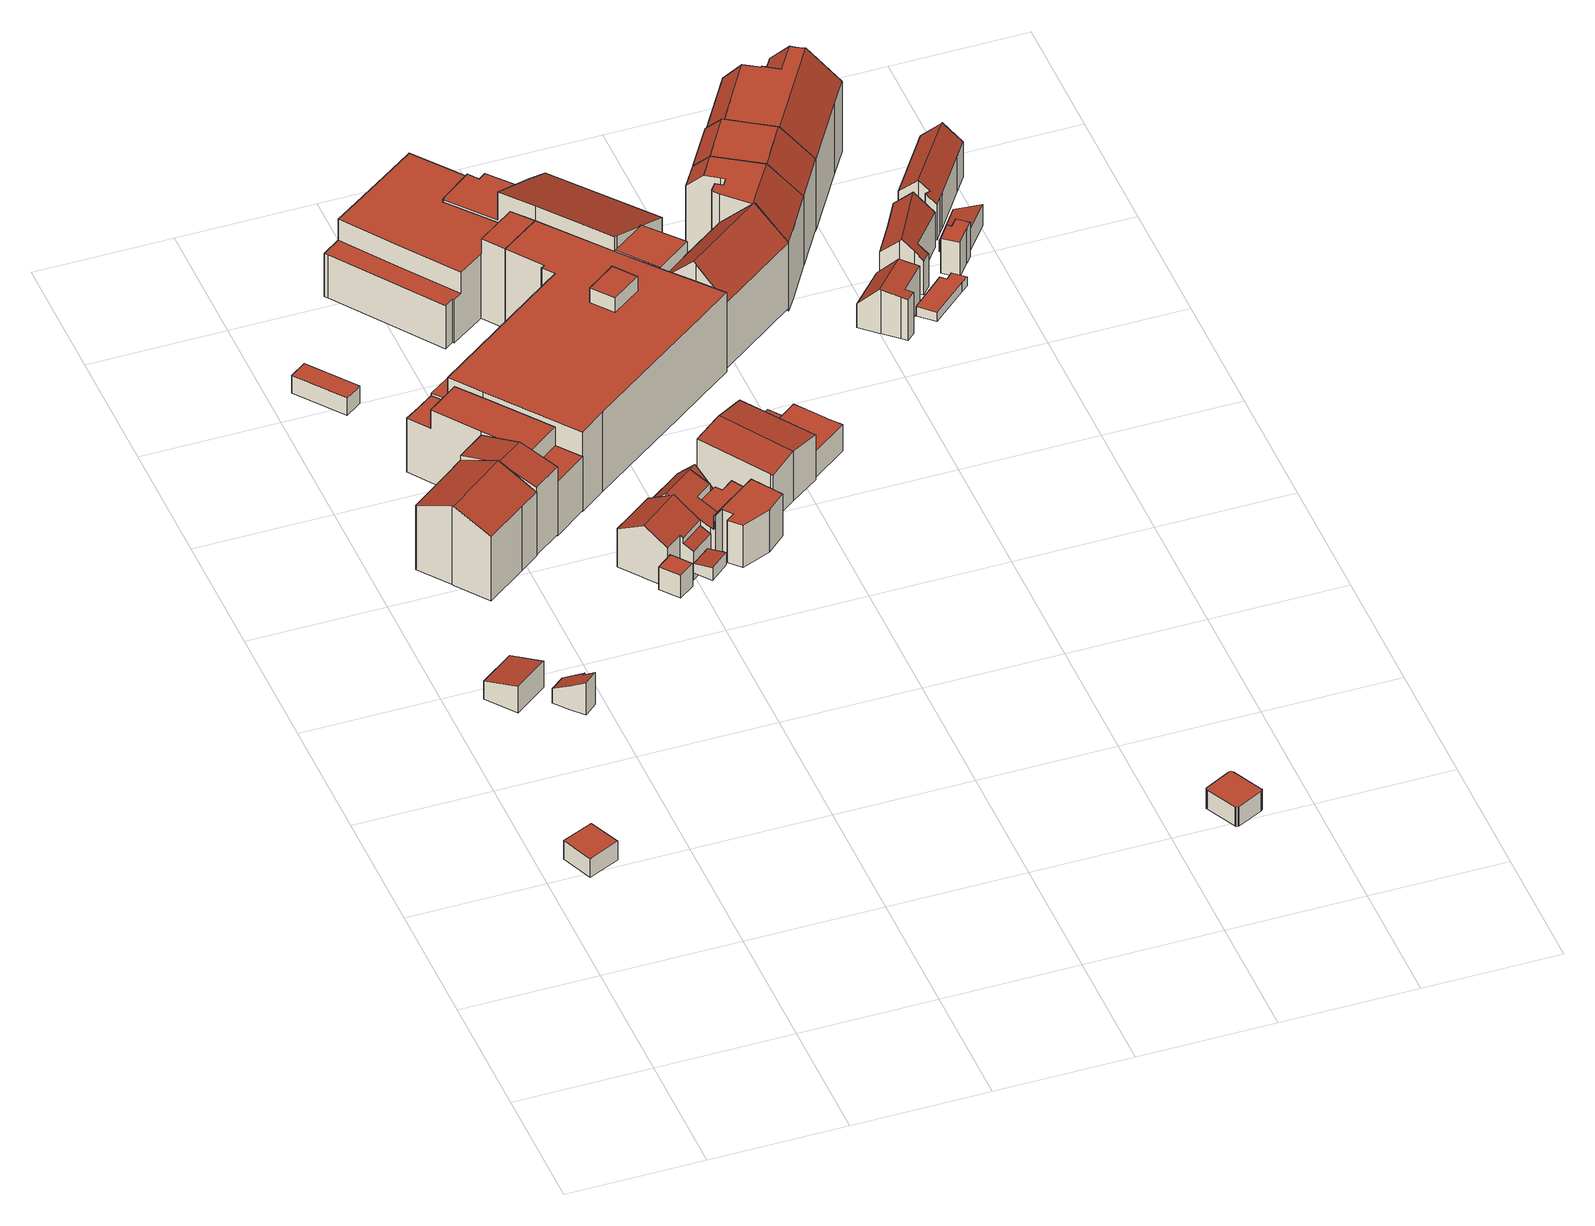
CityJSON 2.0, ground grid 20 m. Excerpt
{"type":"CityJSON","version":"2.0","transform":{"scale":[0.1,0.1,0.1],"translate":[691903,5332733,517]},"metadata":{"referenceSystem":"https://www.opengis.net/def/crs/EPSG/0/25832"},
"CityObjects":{
"building1":{"type":"Building","attributes":{"Gemeindeschluessel":"09162000","HoeheDach":"527.480","HoeheGrund":"524.280","Methode":"2000","NiedrigsteTraufeDesGebaeudes":"527.480","Geometrietyp2DReferenz":"3000","function":"31001_2000","roofType":"1000","measuredHeight":3.2},"geometry":[{"type":"MultiSurface","lod":"2","boundaries":[[[0,1,2,3]],[[4,3,2,5]],[[6,1,0,7]],[[5,2,1,6]],[[7,0,3,4]],[[4,5,6,7]]],"semantics":{"surfaces":[{"type":"RoofSurface"},{"type":"WallSurface"},{"type":"GroundSurface"}],"values":[0,1,1,1,1,2]}}]},
"building2":{"type":"Building","attributes":{"Gemeindeschluessel":"09162000","HoeheDach":"522.650","HoeheGrund":"518.060","Methode":"1000","NiedrigsteTraufeDesGebaeudes":"521.166","Geometrietyp2DReferenz":"3000","function":"31001_1000","roofType":"2100","measuredHeight":4.59,"storeysAboveGround":1},"geometry":[{"type":"MultiSurface","lod":"2","boundaries":[[[8,9,10,11]],[[12,13,9,8]],[[8,11,14,12]],[[14,15,13,12]],[[13,15,10,9]],[[11,10,15,14]]],"semantics":{"surfaces":[{"type":"WallSurface"},{"type":"GroundSurface"},{"type":"RoofSurface"}],"values":[0,0,1,0,2,0]}}]},
"building3":{"type":"Building","attributes":{"Gemeindeschluessel":"09162000","HoeheDach":"528.089","HoeheGrund":"522.555","Methode":"1000","NiedrigsteTraufeDesGebaeudes":"525.082","Geometrietyp2DReferenz":"3000","function":"31001_2000","roofType":"2100","measuredHeight":5.53},"geometry":[{"type":"MultiSurface","lod":"2","boundaries":[[[16,17,18,19]],[[20,21,22,23,24,25,16,19]],[[23,26,27,24]],[[24,27,28,25]],[[29,30,31,18,17,28,27,26]],[[21,20,19,18,31,30]],[[22,21,30,29,26,23]],[[25,28,17,16]]],"semantics":{"surfaces":[{"type":"WallSurface"},{"type":"GroundSurface"},{"type":"RoofSurface"}],"values":[0,1,0,0,2,0,0,0]}}]},
"building4":{"type":"Building","attributes":{"Gemeindeschluessel":"09162000","HoeheDach":"531.177","HoeheGrund":"517.650","Methode":"1000","NiedrigsteTraufeDesGebaeudes":"528.550","Geometrietyp2DReferenz":"3000","function":"31001_9998","roofType":"3100","measuredHeight":13.53,"storeysAboveGround":3},"geometry":[{"type":"MultiSurface","lod":"2","boundaries":[[[32,33,34,35]],[[32,35,36,37,38,39,40,41,42,43]],[[44,45,46,47,48,49]],[[36,35,34,45,44,37]],[[43,50,33,32]],[[38,49,48,39]],[[42,51,50,43]],[[39,48,47,40]],[[46,51,42,41,40,47]],[[37,44,49,38]],[[34,33,50,51,46,45]]],"semantics":{"surfaces":[{"type":"WallSurface"},{"type":"GroundSurface"},{"type":"RoofSurface"}],"values":[0,1,2,0,0,0,0,0,0,0,2]}}]},
"building5":{"type":"Building","attributes":{"Gemeindeschluessel":"09162000","HoeheDach":"520.469","HoeheGrund":"517.500","Methode":"1000","NiedrigsteTraufeDesGebaeudes":"520.469","Geometrietyp2DReferenz":"3000","function":"31001_2000","roofType":"1000","measuredHeight":2.97},"geometry":[{"type":"MultiSurface","lod":"2","boundaries":[[[52,53,54,55,56]],[[57,58,59,60,61]],[[59,56,55,60]],[[53,57,61,54]],[[53,52,56,59,58,57]],[[54,61,60,55]]],"semantics":{"surfaces":[{"type":"GroundSurface"},{"type":"RoofSurface"},{"type":"WallSurface"}],"values":[0,1,2,2,2,2]}}]},
"building6":{"type":"Building","attributes":{"Gemeindeschluessel":"09162000","HoeheDach":"530.931","HoeheGrund":"517.810","Methode":"1000","NiedrigsteTraufeDesGebaeudes":"529.410","Geometrietyp2DReferenz":"3000","function":"31001_1000","roofType":"3100","measuredHeight":13.12},"geometry":[{"type":"MultiSurface","lod":"2","boundaries":[[[62,63,64,65]],[[66,67,68,69,62,65,70,71,72]],[[73,74,75,76,77,78]],[[68,67,73,78,79,69]],[[66,74,73,67]],[[72,75,74,66]],[[77,76,71,70,65,64]],[[69,79,63,62]],[[71,76,75,72]],[[78,77,64,63,79]]],"semantics":{"surfaces":[{"type":"WallSurface"},{"type":"GroundSurface"},{"type":"RoofSurface"}],"values":[0,1,2,0,0,0,0,0,0,2]}}]},
"building7":{"type":"Building","attributes":{"Gemeindeschluessel":"09162000","HoeheDach":"529.960","HoeheGrund":"517.630","Methode":"2000","NiedrigsteTraufeDesGebaeudes":"526.763","Geometrietyp2DReferenz":"3000","function":"31001_1000","roofType":"1000","measuredHeight":12.33,"storeysAboveGround":4},"geometry":[{"type":"MultiSurface","lod":"2","boundaries":[[[80,81,82,83,84,85,86,87,88,89,90,91,92,93,94]],[[83,95,96,84]],[[81,80,94,97,98,99]],[[100,101,102,89,88,87]],[[99,98,97,103,104,105]],[[82,81,99,105,106,95,83]],[[105,104,103,107,108,106]],[[109,110,111,102,101,100]],[[86,85,84,96,112,110,109,100,87]],[[113,107,103,97,94,93,92,91,114]],[[114,91,90,89,102,111,115]],[[96,95,106,108,107,113,114,115,112]],[[110,112,115,111]]],"semantics":{"surfaces":[{"type":"GroundSurface"},{"type":"WallSurface"},{"type":"RoofSurface"}],"values":[0,1,1,1,2,1,1,2,1,1,1,2,1]}}]},
"building8":{"type":"Building","attributes":{"Gemeindeschluessel":"09162000","HoeheDach":"526.121","HoeheGrund":"522.190","Methode":"1000","NiedrigsteTraufeDesGebaeudes":"526.121","Geometrietyp2DReferenz":"3000","function":"31001_2000","roofType":"1000","measuredHeight":3.93},"geometry":[{"type":"MultiSurface","lod":"2","boundaries":[[[116,117,118,119]],[[120,121,122,123]],[[123,122,117,116]],[[116,119,120,123]],[[122,121,118,117]],[[119,118,121,120]]],"semantics":{"surfaces":[{"type":"WallSurface"},{"type":"GroundSurface"},{"type":"RoofSurface"}],"values":[0,0,0,1,2,0]}}]},
"building9":{"type":"Building","attributes":{"Gemeindeschluessel":"09162000","HoeheDach":"526.237","HoeheGrund":"524.100","Methode":"1000","NiedrigsteTraufeDesGebaeudes":"525.673","Geometrietyp2DReferenz":"3000","function":"31001_2000","roofType":"2100","measuredHeight":2.14},"geometry":[{"type":"MultiSurface","lod":"2","boundaries":[[[124,125,126,127,128]],[[129,124,128,130]],[[129,130,131,132,133]],[[132,126,125,133]],[[128,127,126,132,131,130]],[[133,125,124,129]]],"semantics":{"surfaces":[{"type":"RoofSurface"},{"type":"WallSurface"},{"type":"GroundSurface"}],"values":[0,1,2,1,1,1]}}]},
"building10":{"type":"Building","attributes":{"Gemeindeschluessel":"09162000","HoeheDach":"526.751","HoeheGrund":"517.800","Methode":"2000","NiedrigsteTraufeDesGebaeudes":"522.580","Geometrietyp2DReferenz":"3000","function":"31001_1000","roofType":"3100","measuredHeight":8.95,"storeysAboveGround":2},"geometry":[{"type":"MultiSurface","lod":"2","boundaries":[[[134,135,136,137,138,139,140]],[[135,134,140,141,142,143,144,145,146,147,148,149,150,151,152,153,154]],[[147,155,156,148]],[[157,158,159,154,153,152,160]],[[154,159,136,135]],[[161,139,138,157,160,162,163,164]],[[158,157,138,137]],[[165,166,164,163,167,156,155,168,169]],[[140,139,161,141]],[[144,143,142,141,161,164,166,165,169,145]],[[151,162,160,152]],[[148,156,167,149]],[[169,168,155,147,146,145]],[[136,159,158,137]],[[163,162,151,150,149,167]]],"semantics":{"surfaces":[{"type":"WallSurface"},{"type":"GroundSurface"},{"type":"RoofSurface"}],"values":[0,1,0,0,0,2,0,2,0,0,0,0,0,2,0]}}]},
"building11":{"type":"Building","attributes":{"Gemeindeschluessel":"09162000","HoeheDach":"526.410","HoeheGrund":"518.719","Methode":"2000","NiedrigsteTraufeDesGebaeudes":"523.210","Geometrietyp2DReferenz":"3000","function":"31001_1000","roofType":"1000","measuredHeight":7.69,"storeysAboveGround":2},"geometry":[{"type":"MultiSurface","lod":"2","boundaries":[[[170,171,172,173]],[[174,175,176,177]],[[170,177,176,178,179,171]],[[180,181,182,183,184]],[[178,176,175,185,186,187,188,189,190]],[[191,192,193,194]],[[195,188,187,196]],[[197,189,188,195]],[[196,187,186,198]],[[199,183,182,200,201]],[[199,202,203,204]],[[173,172,192,191]],[[197,205,206,207,190,189]],[[170,173,191,194,208,209,181,180,210,211,212,205,197,195,196,198,213,174,177]],[[180,184,214,210]],[[213,185,175,174]],[[206,205,212,215]],[[199,201,193,192,172,171,179,216,217,218,202]],[[203,202,218,219]],[[216,220,217]],[[178,190,207,220,216,179]],[[194,193,201,208]],[[204,221,214,184,183,199]],[[219,218,217]],[[208,201,200,209]],[[211,210,214,221,222,223]],[[215,223,222,203,219,217,220,207,206]],[[215,212,211,223]],[[209,200,182,181]],[[204,203,222,221]],[[198,186,185,213]]],"semantics":{"surfaces":[{"type":"WallSurface"},{"type":"RoofSurface"},{"type":"GroundSurface"}],"values":[0,0,0,0,1,0,0,0,0,1,0,0,0,2,0,0,0,1,0,0,0,0,1,0,0,0,1,0,0,0,0]}}]},
"building12":{"type":"Building","attributes":{"Gemeindeschluessel":"09162000","HoeheDach":"531.000","HoeheGrund":"517.300","Methode":"2000","NiedrigsteTraufeDesGebaeudes":"524.680","Geometrietyp2DReferenz":"3000","function":"31001_1000","roofType":"1000","measuredHeight":13.7,"storeysAboveGround":3},"geometry":[{"type":"MultiSurface","lod":"2","boundaries":[[[224,225,226,227,228,229,230,231,232]],[[233,224,232,234,235,236]],[[226,225,237,238]],[[239,240,241,242]],[[243,244,245,246,247,248,249,250,251]],[[252,253,254,255]],[[256,257,258,259]],[[256,259,251,250]],[[260,236,235,261,262,263,264,265,266,267,268,269,270]],[[271,258,257,272,265,264]],[[241,240,237,225,224,233,236,260]],[[273,255,254,274,275,230,229]],[[238,237,240,239]],[[234,232,231,230,275,244,243,251,259,258,271,264,263,262,261,235]],[[247,246,253,252]],[[254,253,246,245,274]],[[242,241,260,270]],[[275,274,245,244]],[[252,255,273,229,228,227,226,238,239,242,270,269,268,267,266,265,272,257,256,250,249,248,247]]],"semantics":{"surfaces":[{"type":"WallSurface"},{"type":"RoofSurface"},{"type":"GroundSurface"}],"values":[0,0,0,0,0,0,0,0,0,0,1,0,0,1,0,1,0,0,2]}}]},
"building13":{"type":"Building","attributes":{"Gemeindeschluessel":"09162000","HoeheDach":"533.533","HoeheGrund":"517.410","Methode":"2000","NiedrigsteTraufeDesGebaeudes":"527.190","Geometrietyp2DReferenz":"3000","function":"31001_1000","roofType":"1000","measuredHeight":16.12,"storeysAboveGround":4},"geometry":[{"type":"MultiSurface","lod":"2","boundaries":[[[276,277,278,279,280,281,282]],[[253,283,246,284,285,286]],[[287,288,289,290,291,292,293,294]],[[295,296,297,298]],[[289,288,287,299,300,301,302,303,304,305,306,307,286,285,284,295,298,308,290]],[[282,281,280,309,310,306,305,304,303]],[[302,301,300,311,312,277,276,282,303]],[[279,313,309,280]],[[314,315,316,317]],[[284,246,296,295]],[[307,254,253,286]],[[299,318,311,300]],[[319,320,317,316,321,322]],[[312,323,313,279,278,277]],[[308,324,291,290]],[[298,297,324,308]],[[319,322,325,326]],[[287,294,318,299]],[[322,321,316,315,327,325]],[[306,310,254,307]],[[311,318,294,293,292,291,324,297,296,246,283,253,254,310,309,313,323,312],[328,314,317,320,319,326]],[[325,327,315,314,328,326]]],"semantics":{"surfaces":[{"type":"RoofSurface"},{"type":"WallSurface"},{"type":"GroundSurface"}],"values":[0,1,1,1,2,1,1,1,1,1,1,1,1,1,1,1,1,1,0,1,0,1]}}]},
"building14":{"type":"Building","attributes":{"Gemeindeschluessel":"09162000","HoeheDach":"537.121","HoeheGrund":"533.750","Methode":"1000","NiedrigsteTraufeDesGebaeudes":"537.121","Geometrietyp2DReferenz":"3000","function":"31001_2000","roofType":"1000","measuredHeight":3.37},"geometry":[{"type":"MultiSurface","lod":"2","boundaries":[[[329,330,331,332]],[[333,334,335,336]],[[336,335,337,338]],[[339,340,341,342]],[[343,344,330,329]],[[345,346,341,340,331,330,344,337,335,334,347,348,349,350,351,352]],[[353,348,347,354]],[[338,337,344,343]],[[342,341,346,355]],[[356,349,348,353]],[[357,350,349,356]],[[358,351,350,357]],[[359,358,357,356,353,354,333,336,338,343,329,332,339,342,355,360]],[[360,345,352,359]],[[332,331,340,339]],[[354,347,334,333]],[[355,346,345,360]],[[359,352,351,358]]],"semantics":{"surfaces":[{"type":"WallSurface"},{"type":"RoofSurface"},{"type":"GroundSurface"}],"values":[0,0,0,0,0,1,0,0,0,0,0,0,2,0,0,0,0,0]}}]},
"building15":{"type":"Building","attributes":{"Gemeindeschluessel":"09162000","HoeheDach":"527.483","HoeheGrund":"519.000","Methode":"2000","NiedrigsteTraufeDesGebaeudes":"526.808","Geometrietyp2DReferenz":"3000","function":"31001_1000","roofType":"3100","measuredHeight":8.48,"storeysAboveGround":3},"geometry":[{"type":"MultiSurface","lod":"2","boundaries":[[[361,362,363,364]],[[361,364,365,366,367,368]],[[369,370,368,367,371]],[[362,361,368,370]],[[372,365,364,363]],[[373,366,365,372]],[[374,375,369,371]],[[373,372,363,362,370,369,375]],[[366,373,375,374]],[[374,371,367,366]]],"semantics":{"surfaces":[{"type":"WallSurface"},{"type":"RoofSurface"},{"type":"GroundSurface"}],"values":[0,1,0,0,0,0,0,2,0,1]}}]},
"building16":{"type":"Building","attributes":{"Gemeindeschluessel":"09162000","HoeheDach":"533.524","HoeheGrund":"517.400","Methode":"2000","NiedrigsteTraufeDesGebaeudes":"528.692","Geometrietyp2DReferenz":"3000","function":"31001_1000","roofType":"2100","measuredHeight":16.12,"storeysAboveGround":4},"geometry":[{"type":"MultiSurface","lod":"2","boundaries":[[[376,377,378,379]],[[380,381,382,383,384,378,377]],[[385,284,386,387,380,377,376]],[[388,389,390,391]],[[392,393,389,388]],[[394,383,382,395]],[[381,393,392,395,382]],[[396,397,398,295]],[[295,398,386,284]],[[399,384,383,394]],[[380,387,393,381]],[[386,398,397,390,389,393,387]],[[391,390,397,396]],[[379,378,384,399]],[[396,295,284,385,376,379,399,394,395,392,388,391]]],"semantics":{"surfaces":[{"type":"WallSurface"},{"type":"RoofSurface"},{"type":"GroundSurface"}],"values":[0,1,0,0,0,0,0,0,0,0,0,1,0,0,2]}}]},
"building17":{"type":"Building","attributes":{"Gemeindeschluessel":"09162000","HoeheDach":"523.830","HoeheGrund":"519.348","Methode":"2000","NiedrigsteTraufeDesGebaeudes":"521.020","Geometrietyp2DReferenz":"3000","function":"31001_2000","roofType":"1000","measuredHeight":4.48},"geometry":[{"type":"MultiSurface","lod":"2","boundaries":[[[400,401,402,403]],[[404,405,406,407,402,401]],[[408,409,410,411]],[[412,413,409,408,414,415]],[[416,400,403,410,409,413,412]],[[407,406,417,418,419,411,410,403,402]],[[420,421,422,423,415,414,408,411,419,418,417]],[[423,422,421,404,401,400,416,412,415]],[[421,420,417,406,405,404]]],"semantics":{"surfaces":[{"type":"WallSurface"},{"type":"RoofSurface"},{"type":"GroundSurface"}],"values":[0,1,0,0,1,0,2,0,0]}}]},
"building18":{"type":"Building","attributes":{"Gemeindeschluessel":"09162000","HoeheDach":"531.233","HoeheGrund":"518.040","Methode":"2000","NiedrigsteTraufeDesGebaeudes":"522.446","Geometrietyp2DReferenz":"3000","function":"31001_1000","roofType":"1000","measuredHeight":13.19},"geometry":[{"type":"MultiSurface","lod":"2","boundaries":[[[424,425,426,427]],[[428,429,430,431,432]],[[433,434,435,436]],[[437,430,429,438]],[[439,428,432,440]],[[441,442,439,440,443,444,433,436,445,424,427]],[[439,442,441,427,426,446,438,429,428]],[[440,432,431,443]],[[447,425,424,445,436,435]],[[431,430,437,434,433,444,443]],[[438,446,426,425,447,435,434,437]]],"semantics":{"surfaces":[{"type":"WallSurface"},{"type":"RoofSurface"},{"type":"GroundSurface"}],"values":[0,1,0,0,0,2,0,0,0,0,1]}}]},
"building19":{"type":"Building","attributes":{"Gemeindeschluessel":"09162000","HoeheDach":"534.333","HoeheGrund":"518.000","Methode":"1000","NiedrigsteTraufeDesGebaeudes":"529.201","Geometrietyp2DReferenz":"3000","function":"31001_1000","roofType":"3100","measuredHeight":16.33,"storeysAboveGround":3},"geometry":[{"type":"MultiSurface","lod":"2","boundaries":[[[448,449,450,451,452,427,453,454]],[[455,456,450,449,457,458]],[[439,459,453,427]],[[460,461,462,463,464,465,459,439]],[[463,458,457,449,448,454,464]],[[456,455,462,461,460,439,427,452,451,450]],[[455,458,463,462]],[[465,464,454,453,459]]],"semantics":{"surfaces":[{"type":"WallSurface"},{"type":"RoofSurface"},{"type":"GroundSurface"}],"values":[0,0,0,0,1,2,0,1]}}]},
"building20":{"type":"Building","attributes":{"Gemeindeschluessel":"09162000","HoeheDach":"534.150","HoeheGrund":"517.530","Methode":"2000","NiedrigsteTraufeDesGebaeudes":"529.393","Geometrietyp2DReferenz":"3000","function":"31001_1000","roofType":"1000","measuredHeight":16.62,"storeysAboveGround":3},"geometry":[{"type":"MultiSurface","lod":"2","boundaries":[[[466,467,468,469,470,471]],[[472,473,474,475]],[[476,471,470,469,477,478,479]],[[473,477,469,468,480,481,482,474]],[[483,484,485,486]],[[487,479,478,477,473,472,488,489,485,484,490,491]],[[492,493,488,472,475,494]],[[494,475,474,482]],[[486,485,489,495]],[[496,497,466,471,476,479,487,498]],[[495,489,488,493]],[[491,490,484,483,499,500]],[[467,466,497,496,498,500,499,483,486,495,493,492,494,482,481,480,468]],[[498,487,491,500]]],"semantics":{"surfaces":[{"type":"WallSurface"},{"type":"RoofSurface"},{"type":"GroundSurface"}],"values":[0,1,1,0,0,1,0,0,0,0,0,0,2,0]}}]},
"building21":{"type":"Building","attributes":{"Gemeindeschluessel":"09162000","HoeheDach":"534.150","HoeheGrund":"517.350","Methode":"2000","NiedrigsteTraufeDesGebaeudes":"529.279","Geometrietyp2DReferenz":"3000","function":"31001_1000","roofType":"1000","measuredHeight":16.8,"storeysAboveGround":3},"geometry":[{"type":"MultiSurface","lod":"2","boundaries":[[[501,502,503,504,505,506,507,508,509]],[[509,510,511,501]],[[512,513,514,508,507,506,505,515]],[[504,516,515,505]],[[473,512,515,516]],[[503,502,501,511,517,473,516,504]],[[517,513,512,473]],[[511,510,514,513,517]],[[508,514,510,509]]],"semantics":{"surfaces":[{"type":"GroundSurface"},{"type":"WallSurface"},{"type":"RoofSurface"}],"values":[0,1,1,1,2,1,2,2,1]}}]},
"building22":{"type":"Building","attributes":{"Gemeindeschluessel":"09162000","HoeheDach":"527.020","HoeheGrund":"519.490","Methode":"2000","NiedrigsteTraufeDesGebaeudes":"523.644","Geometrietyp2DReferenz":"3000","function":"31001_1000","roofType":"3100","measuredHeight":7.53,"storeysAboveGround":1},"geometry":[{"type":"MultiSurface","lod":"2","boundaries":[[[518,519,520,521]],[[522,523,524,525,526,527]],[[527,526,528,529]],[[524,530,520,519,531,532,533,525]],[[525,533,528,526]],[[529,528,533,534]],[[535,532,531,536]],[[532,535,534,533]],[[537,530,524,523]],[[536,531,519,518]],[[521,520,530,537]],[[536,518,521,537,523,522,527,529,534,535]]],"semantics":{"surfaces":[{"type":"WallSurface"},{"type":"RoofSurface"},{"type":"GroundSurface"}],"values":[0,0,0,1,1,0,0,0,0,0,0,2]}}]},
"building23":{"type":"Building","attributes":{"Gemeindeschluessel":"09162000","HoeheDach":"526.244","HoeheGrund":"524.569","Methode":"1000","NiedrigsteTraufeDesGebaeudes":"526.244","Geometrietyp2DReferenz":"3000","function":"31001_2000","roofType":"1000","measuredHeight":1.68},"geometry":[{"type":"MultiSurface","lod":"2","boundaries":[[[538,539,540,541,542,543,544]],[[545,540,539,546]],[[547,544,543,548]],[[549,541,540,545]],[[548,543,542,550]],[[551,538,544,547]],[[546,539,538,551]],[[547,548,550,549,545,546,551]],[[550,542,541,549]]],"semantics":{"surfaces":[{"type":"RoofSurface"},{"type":"WallSurface"},{"type":"GroundSurface"}],"values":[0,1,1,1,1,1,1,2,1]}}]},
"building24":{"type":"Building","attributes":{"Gemeindeschluessel":"09162000","HoeheDach":"534.150","HoeheGrund":"517.120","Methode":"2000","NiedrigsteTraufeDesGebaeudes":"529.104","Geometrietyp2DReferenz":"3000","function":"31001_1000","roofType":"1000","measuredHeight":17.03,"storeysAboveGround":3},"geometry":[{"type":"MultiSurface","lod":"2","boundaries":[[[552,553,554,555]],[[556,557,558,559,560,514]],[[561,562,563,564,565,566,567,568,569,570,571,572,573,574,575]],[[553,576,572,571,570,554]],[[561,557,556,562]],[[577,578,568,567,566,579]],[[564,563,514,580,581,565]],[[559,558,575,574,573,582]],[[578,583,555,554,570,569,568]],[[580,577,579,581]],[[562,556,514,563]],[[565,581,579,566]],[[572,576,582,573]],[[555,583,552]],[[575,558,557,561]],[[514,560,559,582,576,553,552,583,578,577,580]]],"semantics":{"surfaces":[{"type":"RoofSurface"},{"type":"GroundSurface"},{"type":"WallSurface"}],"values":[0,0,1,2,2,2,2,2,2,0,2,2,2,2,2,0]}}]},
"building25":{"type":"Building","attributes":{"Gemeindeschluessel":"09162000","HoeheDach":"528.089","HoeheGrund":"519.360","Methode":"2000","NiedrigsteTraufeDesGebaeudes":"524.952","Geometrietyp2DReferenz":"3000","function":"31001_1000","roofType":"3100","measuredHeight":8.73,"storeysAboveGround":2},"geometry":[{"type":"MultiSurface","lod":"2","boundaries":[[[584,585,586,587,588,589,590,591,592,593,594,595,596,597]],[[591,598,599,592]],[[600,601,586,585,584,602]],[[596,603,604,597]],[[592,599,605,593]],[[588,606,607,589]],[[593,605,608,594]],[[590,589,607,609,598,591]],[[607,606,610,601,600,602,604,603,611,609]],[[598,609,611,608,605,599]],[[597,604,602,584]],[[588,587,586,601,610,606]],[[611,603,596,595,594,608]]],"semantics":{"surfaces":[{"type":"GroundSurface"},{"type":"WallSurface"},{"type":"RoofSurface"}],"values":[0,1,1,1,1,1,1,1,2,2,1,1,1]}}]},
"building26":{"type":"Building","attributes":{"Gemeindeschluessel":"09162000","HoeheDach":"530.536","HoeheGrund":"524.536","Methode":"3220","NiedrigsteTraufeDesGebaeudes":"530.536","Geometrietyp2DReferenz":"3000","function":"31001_2000","roofType":"9999","measuredHeight":6},"geometry":[{"type":"MultiSurface","lod":"2","boundaries":[[[612,613,614,615]],[[613,616,617,614]],[[618,619,620,621]],[[622,618,621,623]],[[619,612,615,620]],[[624,625,626,627]],[[619,618,622,625,624,616,613,612]],[[625,622,623,626]],[[616,624,627,617]],[[615,614,617,627,626,623,621,620]]],"semantics":{"surfaces":[{"type":"WallSurface"},{"type":"RoofSurface"},{"type":"GroundSurface"}],"values":[0,0,0,0,0,0,1,0,0,2]}}]},
"building27":{"type":"Building","attributes":{"Gemeindeschluessel":"09162000","HoeheDach":"527.956","HoeheGrund":"524.346","Methode":"2000","NiedrigsteTraufeDesGebaeudes":"526.131","Geometrietyp2DReferenz":"3000","function":"31001_2000","roofType":"2100","measuredHeight":3.61},"geometry":[{"type":"MultiSurface","lod":"2","boundaries":[[[628,629,630,631,632]],[[633,634,635,636,637]],[[635,630,629,636]],[[636,629,628,637]],[[633,632,631,634]],[[634,631,630,635]],[[637,628,632,633]]],"semantics":{"surfaces":[{"type":"RoofSurface"},{"type":"GroundSurface"},{"type":"WallSurface"}],"values":[0,1,2,2,2,2,2]}}]},
"building28":{"type":"Building","attributes":{"Gemeindeschluessel":"09162000","HoeheDach":"527.373","HoeheGrund":"518.720","Methode":"1000","NiedrigsteTraufeDesGebaeudes":"524.602","Geometrietyp2DReferenz":"3000","function":"31001_1000","roofType":"3100","measuredHeight":8.65,"storeysAboveGround":2},"geometry":[{"type":"MultiSurface","lod":"2","boundaries":[[[638,639,640,641]],[[642,643,644,645]],[[646,647,648,649,650,651]],[[652,653,654,655,656,657]],[[658,659,646,651,660,661,662,663]],[[641,640,655,654]],[[643,642,657,656,655,640,639,647,646,659]],[[664,658,663,665]],[[644,643,659,658,664]],[[660,651,650,666,667,661]],[[648,647,639,638]],[[638,641,654,653,652,645,644,664,665,668,667,666,650,649,648]],[[652,657,642,645]],[[663,662,661,667,668,665]]],"semantics":{"surfaces":[{"type":"WallSurface"},{"type":"RoofSurface"},{"type":"GroundSurface"}],"values":[0,0,0,0,1,0,1,0,0,0,0,2,0,0]}}]}
},
"vertices":[
[28,312,105],[74,333,105],[54,379,105],[8,359,105],[8,359,73],[54,379,73],[74,333,73],[28,312,73],
[49,769,11],[49,769,42],[99,806,42],[99,806,11],[82,727,11],[82,727,56],[131,764,11],[131,764,56],
[152,671,56],[152,671,100],[164,658,111],[164,658,56],[146,643,56],[145,642,56],[130,659,56],[112,680,56],[132,696,56],[155,674,56],[112,680,81],[132,696,81],[155,674,100],[130,659,97],[145,642,111],[146,643,111],
[189,1001,6],[189,1001,116],[130,958,116],[130,958,6],[95,1005,6],[94,1007,6],[60,1053,6],[118,1096,6],[147,1119,6],[183,1071,6],[190,1061,6],[218,1023,6],[94,1007,141],[95,1005,142],[183,1071,142],[147,1119,116],[118,1096,116],[60,1053,116],[218,1023,115],[190,1061,137],
[103,1391,5],[85,1379,5],[33,1447,5],[57,1464,5],[109,1396,5],[85,1379,35],[103,1391,35],[109,1396,35],[57,1464,35],[33,1447,35],
[176,1140,8],[176,1140,124],[187,1148,124],[187,1148,8],[218,1023,8],[190,1061,8],[183,1071,8],[147,1119,8],[223,1100,8],[230,1091,8],[258,1052,8],[190,1061,136],[218,1023,124],[258,1052,124],[230,1091,136],[223,1100,139],[183,1071,139],[147,1119,124],
[306,1088,6],[258,1052,6],[233,1087,6],[230,1091,6],[187,1148,6],[140,1212,6],[118,1242,6],[118,1243,6],[140,1258,6],[164,1275,6],[186,1246,6],[213,1212,6],[258,1153,6],[281,1123,6],[307,1089,6],[230,1091,130],[187,1148,130],[307,1089,98],[306,1088,98],[258,1052,98],[118,1243,98],[140,1258,98],[164,1275,98],[281,1123,98],[280,1122,98],[233,1087,98],[233,1087,130],[281,1123,130],[280,1122,130],[118,1242,98],[140,1212,98],[186,1246,98],[140,1212,130],[258,1153,130],[213,1212,130],[186,1246,130],
[325,852,52],[325,852,91],[348,870,91],[348,870,52],[369,843,52],[369,843,91],[346,826,91],[346,826,52],
[390,824,92],[418,847,92],[400,869,87],[377,851,87],[372,847,87],[390,824,71],[372,847,71],[377,851,71],[400,869,71],[418,847,71],
[383,915,8],[393,903,8],[393,903,56],[383,915,64],[383,915,73],[380,919,76],[380,919,8],[356,901,8],[334,930,8],[332,932,8],[309,963,8],[309,964,8],[331,980,8],[368,1007,8],[384,985,8],[392,976,8],[392,975,8],[401,963,8],[414,945,8],[417,942,8],[427,930,8],[368,1007,74],[384,985,90],[417,942,73],[417,942,64],[427,930,56],[414,945,76],[356,901,76],[401,963,89],[392,975,98],[334,930,98],[309,963,73],[332,932,96],[392,976,97],[331,980,73],[309,964,73],
[427,930,17],[427,930,67],[414,945,75],[414,945,17],[445,935,17],[445,935,89],[432,925,89],[432,925,17],[430,926,89],[430,926,66],[442,1026,17],[425,1049,17],[425,1049,66],[441,1027,94],[442,1026,93],[456,921,89],[443,911,89],[459,894,89],[503,912,89],[530,936,89],[502,979,89],[401,963,17],[401,963,84],[392,976,90],[392,976,17],[503,912,17],[459,894,17],[530,936,17],[443,911,17],[432,1020,94],[368,1007,66],[385,985,94],[451,996,82],[451,996,70],[451,996,62],[501,979,17],[501,979,70],[502,979,70],[385,985,17],[368,1007,17],[458,1005,17],[467,993,17],[485,1006,17],[456,921,17],[458,1005,66],[485,1006,70],[453,943,66],[445,953,70],[426,978,82],[426,978,70],[453,943,70],[460,1002,62],[460,1002,70],[467,993,70],
[282,1479,77],[269,1470,77],[269,1470,3],[282,1479,3],[316,1502,3],[319,1504,3],[319,1504,113],[316,1502,113],[282,1479,113],[224,1559,77],[224,1559,113],[169,1637,113],[169,1637,77],[267,1472,77],[267,1472,3],[254,1462,3],[254,1462,77],[146,1613,77],[146,1613,3],[311,1620,113],[375,1543,113],[375,1543,140],[399,1514,140],[399,1514,3],[375,1543,3],[311,1620,3],[310,1622,3],[310,1622,113],[356,1484,3],[356,1484,140],[342,1474,140],[342,1474,3],[314,1626,3],[358,1659,3],[358,1659,113],[314,1626,113],[142,1618,77],[203,1660,113],[256,1697,113],[301,1729,113],[303,1730,113],[303,1730,3],[301,1729,3],[256,1697,3],[203,1660,3],[169,1637,3],[142,1618,3],[349,1671,113],[349,1671,3],[320,1504,3],[320,1504,140],[320,1504,113],
[166,1273,102],[180,1255,102],[365,1389,102],[386,1404,102],[373,1421,102],[326,1388,102],[164,1275,102],[358,1485,140],[399,1514,4],[358,1485,4],[356,1484,4],[346,1118,4],[492,1223,4],[535,1254,4],[583,1289,4],[583,1289,140],[535,1254,140],[492,1223,140],[346,1118,140],[475,1419,4],[475,1419,140],[519,1365,140],[519,1365,4],[307,1089,4],[213,1212,4],[180,1255,4],[166,1273,4],[164,1275,4],[326,1388,4],[373,1421,4],[378,1424,4],[342,1474,4],[553,1325,4],[373,1421,140],[378,1424,140],[213,1212,140],[180,1255,140],[386,1404,140],[451,1364,140],[451,1364,165],[475,1333,165],[475,1333,140],[307,1089,140],[432,1302,140],[453,1317,140],[453,1317,165],[432,1302,165],[365,1389,140],[553,1325,140],[408,1333,165],[408,1333,140],[429,1348,165],[429,1348,140],
[861,26,168],[861,26,201],[823,7,201],[823,7,168],[841,76,168],[841,76,201],[863,31,201],[863,31,168],[864,30,201],[864,30,168],[821,7,168],[821,7,201],[819,8,201],[819,8,168],[863,28,168],[863,28,201],[796,54,201],[818,9,201],[839,78,201],[837,79,201],[835,78,201],[798,59,201],[796,58,201],[795,56,201],[837,79,168],[839,78,168],[818,9,168],[835,78,168],[798,59,168],[796,58,168],[795,56,168],[796,54,168],
[460,1070,98],[460,1070,20],[525,970,20],[525,970,98],[528,966,98],[567,995,105],[501,1097,105],[496,1094,104],[540,1124,20],[496,1094,20],[540,1124,99],[528,966,20],[567,995,20],[609,1024,98],[609,1024,20],
[310,1622,4],[310,1622,117],[314,1626,117],[314,1626,4],[363,1558,117],[423,1601,117],[380,1652,117],[369,1644,117],[358,1659,117],[363,1558,4],[399,1514,165],[363,1558,165],[453,1621,4],[453,1621,121],[565,1483,121],[565,1483,4],[423,1601,4],[423,1601,136],[369,1644,4],[380,1652,4],[479,1422,4],[479,1422,163],[475,1419,165],[358,1659,4],
[565,1088,40],[565,1088,68],[616,1126,68],[616,1126,40],[609,1025,68],[661,1063,68],[662,1064,68],[649,1080,68],[585,1154,23],[585,1154,40],[592,1159,40],[592,1159,23],[540,1124,40],[572,1145,40],[572,1145,23],[540,1124,23],[541,1122,40],[662,1064,23],[649,1080,23],[616,1126,23],[661,1063,23],[609,1025,23],[565,1088,23],[541,1122,23],
[624,1455,10],[624,1455,54],[632,1446,54],[632,1446,10],[519,1365,142],[570,1402,142],[525,1455,142],[479,1422,142],[475,1419,142],[565,1483,10],[565,1483,54],[584,1497,54],[584,1497,10],[525,1455,54],[570,1402,54],[519,1365,10],[475,1419,10],[631,1446,10],[570,1402,10],[479,1422,10],[525,1455,10],[616,1463,10],[631,1446,54],[616,1463,54],
[668,1410,173],[702,1375,122],[702,1375,10],[668,1410,10],[667,1411,10],[632,1446,122],[667,1411,173],[583,1289,10],[586,1291,10],[586,1291,122],[583,1289,122],[519,1365,122],[549,1329,10],[551,1327,10],[553,1325,10],[553,1325,170],[551,1327,173],[549,1329,170],
[702,1375,5],[718,1399,5],[753,1455,5],[753,1455,124],[718,1399,124],[702,1375,124],[625,1488,171],[647,1522,171],[627,1535,149],[605,1501,149],[668,1410,170],[711,1481,171],[675,1426,171],[666,1411,171],[711,1481,5],[647,1522,5],[627,1535,5],[633,1468,5],[633,1468,171],[643,1461,171],[643,1461,5],[632,1446,171],[644,1476,171],[650,1472,171],[625,1457,171],[624,1455,171],[625,1488,5],[644,1476,5],[605,1501,5],[650,1472,5],[666,1411,5],[668,1410,5],[632,1446,5],[625,1457,5],[624,1455,5],
[753,1455,4],[711,1482,4],[647,1522,4],[627,1535,4],[669,1600,4],[688,1588,4],[752,1547,4],[753,1546,4],[794,1520,4],[794,1520,124],[753,1455,123],[688,1588,171],[752,1547,171],[753,1546,171],[669,1600,150],[627,1535,150],[711,1482,171],
[832,1253,25],[832,1253,95],[820,1242,95],[820,1242,25],[790,1269,25],[791,1268,25],[791,1268,100],[790,1269,100],[766,1290,66],[766,1290,25],[812,1340,66],[812,1340,25],[812,1249,97],[823,1261,97],[857,1299,97],[835,1319,100],[835,1319,25],[857,1299,25],[823,1261,25],[812,1249,25],
[848,1208,92],[900,1254,92],[910,1262,92],[893,1277,92],[884,1267,92],[876,1274,92],[826,1229,92],[910,1262,76],[900,1254,76],[826,1229,76],[876,1274,76],[893,1277,76],[884,1267,76],[848,1208,76],
[797,1655,171],[823,1695,171],[800,1709,146],[774,1670,145],[794,1520,121],[857,1619,121],[883,1659,121],[841,1684,171],[816,1644,171],[857,1619,1],[794,1520,1],[753,1546,1],[691,1586,1],[669,1600,1],[729,1695,1],[751,1682,1],[773,1669,1],[774,1670,1],[800,1709,1],[823,1695,1],[829,1691,1],[838,1686,1],[841,1684,1],[883,1659,1],[829,1691,171],[751,1682,171],[773,1669,171],[729,1695,144],[691,1586,171],[669,1600,144],[838,1686,171],[774,1670,171],
[872,1346,24],[883,1338,24],[884,1337,24],[878,1330,24],[872,1323,24],[862,1331,24],[848,1342,24],[845,1344,24],[824,1361,24],[851,1403,24],[874,1443,24],[896,1427,24],[898,1425,24],[920,1409,24],[845,1344,107],[824,1361,82],[883,1338,81],[884,1337,80],[872,1346,93],[898,1425,109],[920,1409,83],[851,1403,85],[872,1323,82],[862,1331,95],[874,1443,85],[848,1342,111],[878,1330,81],[896,1427,111],
[907,1283,135],[887,1300,135],[887,1300,75],[907,1283,75],[904,1323,135],[904,1323,75],[935,1317,135],[926,1306,135],[926,1306,75],[935,1317,75],[931,1320,135],[931,1320,75],[909,1318,135],[919,1330,135],[919,1330,75],[909,1318,75],
[919,1330,102],[931,1320,109],[973,1373,110],[941,1398,91],[901,1344,91],[901,1344,73],[941,1398,73],[973,1373,73],[931,1320,73],[919,1330,73],
[988,1511,17],[988,1511,77],[945,1449,77],[945,1449,17],[917,1439,93],[927,1446,89],[927,1446,17],[917,1439,17],[984,1554,104],[1007,1537,77],[1007,1537,17],[984,1554,17],[983,1554,17],[983,1554,103],[930,1429,17],[937,1439,17],[938,1440,17],[938,1440,77],[937,1439,77],[930,1429,77],[914,1456,103],[914,1456,104],[960,1570,76],[959,1570,76],[942,1545,76],[892,1473,77],[914,1456,17],[892,1473,17],[960,1570,17],[959,1570,17],[942,1545,17]
]}
